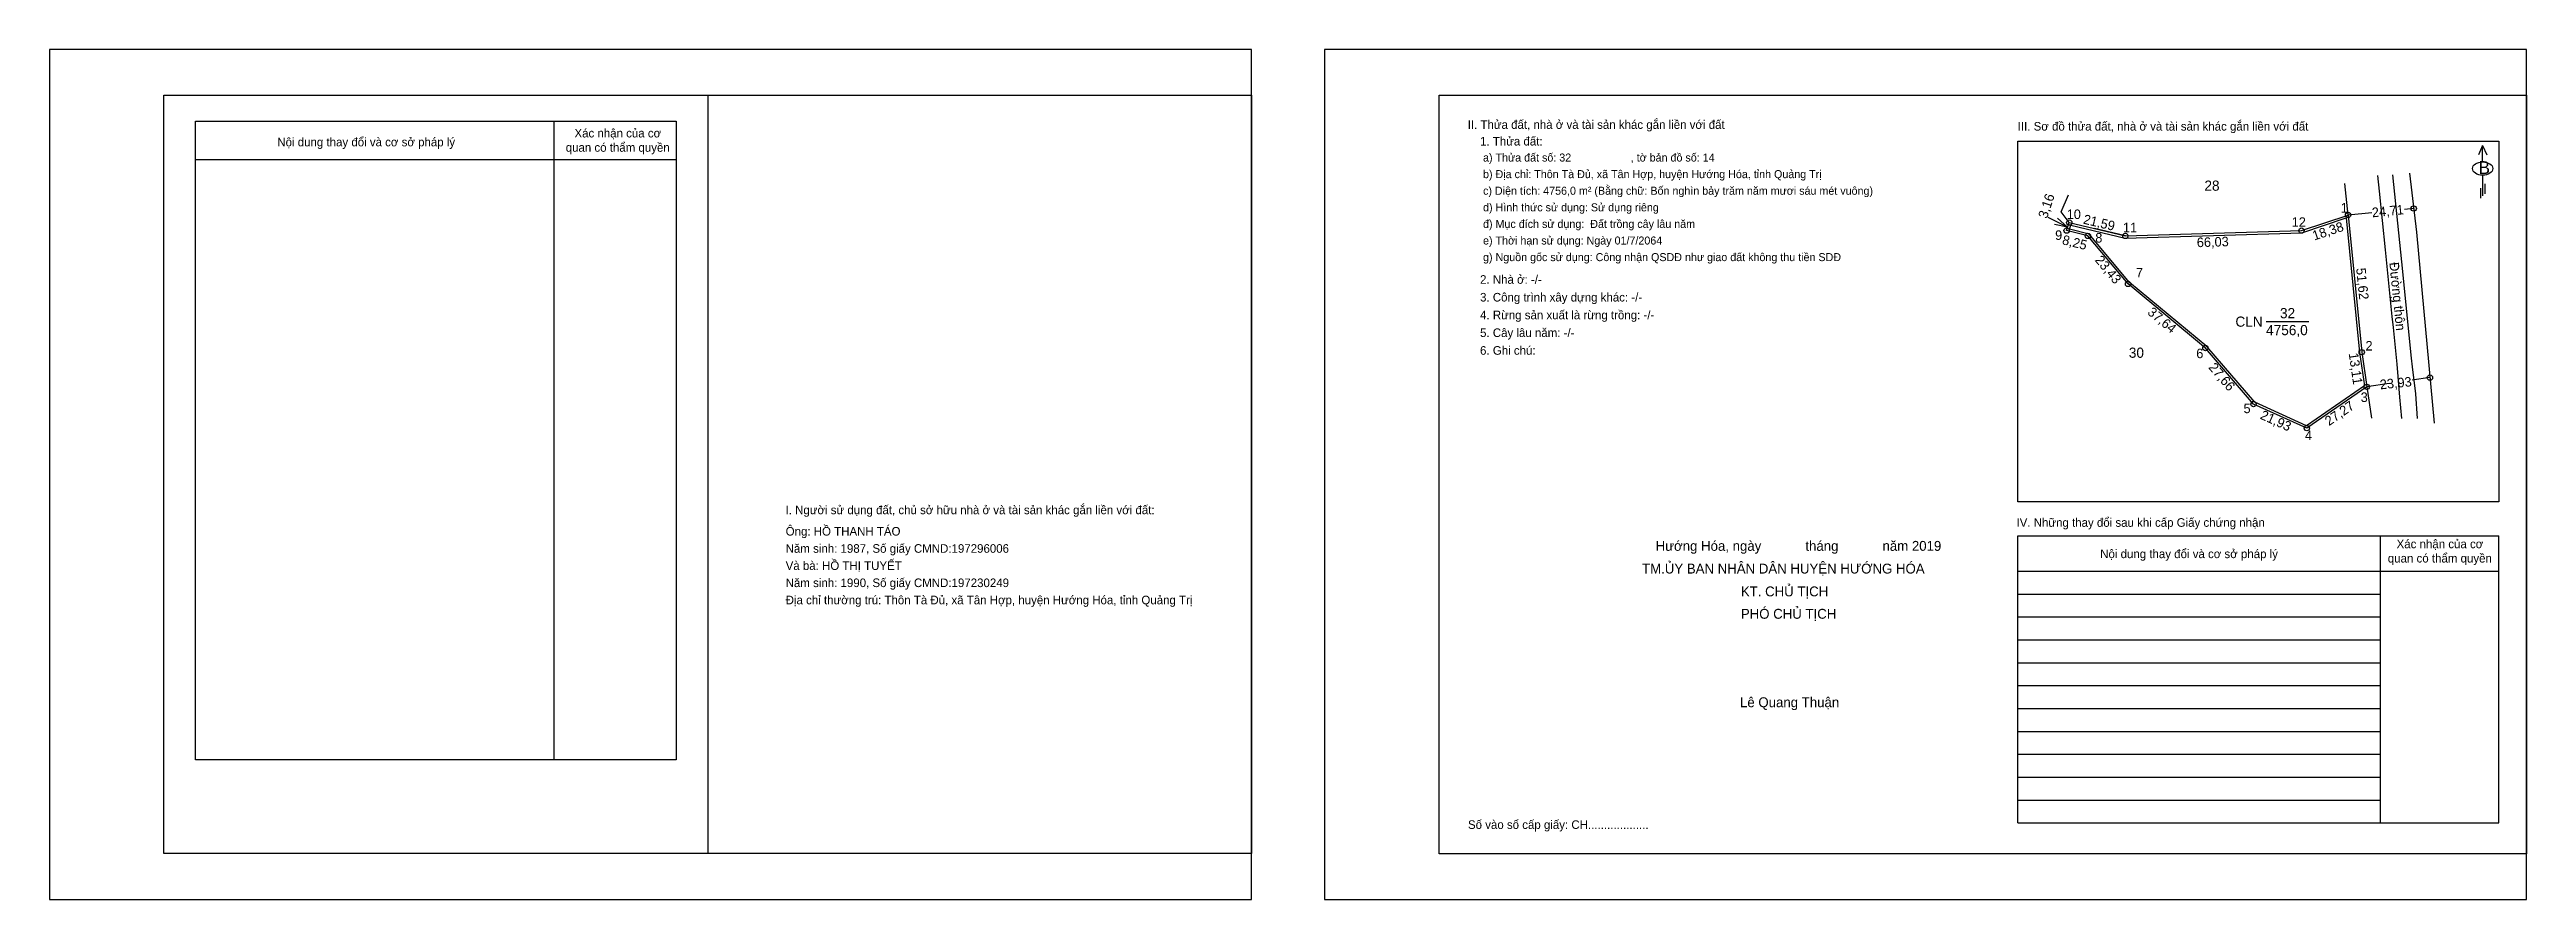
# Model space of a CAD drawing. Extents: x 552427 to 553355, y 1840497 to 1840816.
import ezdxf

# ---------------------------------------------------------------- set-up
doc = ezdxf.new("R2010")
doc.units = 0
for name, color, linetype in [('CanhThua', 7, 'Continuous'), ('ChieuDaiCanhThua', 7, 'Continuous'), ('Khung', 7, 'Continuous'), ('KhungInTrang1', 7, 'Continuous'), ('KhungInTrang2', 7, 'Continuous'), ('Level 2', 7, 'Continuous'), ('Level 22', 7, 'Continuous'), ('Level 23', 7, 'Continuous'), ('Level 35', 7, 'Continuous'), ('MocDinhThua', 7, 'Continuous'), ('NhanDiaChinhThua', 7, 'Continuous'), ('NhanTuCan', 7, 'Continuous'), ('ON', 7, 'Continuous'), ('RauThua', 7, 'Continuous'), ('SoHieuDinhThua', 7, 'Continuous'), ('Template', 7, 'Continuous'), ('ThongTin', 7, 'Continuous')]:
    doc.layers.add(name, color=color, linetype=linetype)

msp = doc.modelspace()

# ---------------------------------------------------------------- linework, layer by layer
at = {"layer": 'CanhThua'}
for p, q in [((553271, 1840748), (553288.44, 1840753.81)), ((553288.44, 1840753.81), (553293.57, 1840702.45)), ((553183, 1840748), (553184, 1840751)), ((553191, 1840746), (553183, 1840748)), ((553184, 1840751), (553205, 1840746)), ((553206, 1840728), (553191, 1840746)), ((553205, 1840746), (553271, 1840748)), ((553235, 1840704), (553206, 1840728)), ((553253, 1840683), (553235, 1840704)), ((553293.57, 1840702.45), (553295.45, 1840689.48)), ((553295.45, 1840689.48), (553273, 1840674)), ((553273, 1840674), (553253, 1840683))]:
    msp.add_line(p, q, dxfattribs=at)
at = {"layer": 'Khung'}
for p, q in [((552947.88, 1840798.68), (553355.28, 1840798.68)), ((552947.88, 1840514.57), (552947.88, 1840798.68)), ((553164.75, 1840646.35), (553164.75, 1840781.55)), ((553164.75, 1840781.55), (553344.87, 1840781.55)), ((553344.87, 1840781.55), (553344.87, 1840646.35)), ((553344.87, 1840646.35), (553164.75, 1840646.35))]:
    msp.add_line(p, q, dxfattribs=at)
msp.add_lwpolyline([(552877.56, 1840514.58), (552470.15, 1840514.58), (552470.15, 1840798.69), (552877.56, 1840798.69)], close=True, dxfattribs=at)
for points in [[(552673.85, 1840798.69), (552673.85, 1840514.58)], [(553355.28, 1840798.68), (553355.28, 1840514.57), (552947.88, 1840514.57)]]:
    msp.add_lwpolyline(points, dxfattribs=at)
at = {"layer": 'KhungInTrang1'}
msp.add_lwpolyline([(552427.27, 1840815.83), (552427.27, 1840497.41), (552877.56, 1840497.41), (552877.56, 1840815.83)], close=True, dxfattribs=at)
at = {"layer": 'KhungInTrang2'}
msp.add_lwpolyline([(552904.99, 1840815.83), (552904.99, 1840497.41), (553355.28, 1840497.41), (553355.28, 1840815.83)], close=True, dxfattribs=at)
at = {"layer": 'Level 2'}
msp.add_lwpolyline([(553294.59, 1840689.86), (553272.92, 1840674.91), (553253.49, 1840683.66), (553235.56, 1840704.57), (553206.57, 1840728.57), (553191.45, 1840746.71), (553184.03, 1840748.57), (553184.53, 1840750.05), (553204.92, 1840745.2), (553271.14, 1840747.2), (553287.74, 1840752.73), (553292.78, 1840702.35)], close=True, dxfattribs=at)
at = {"layer": 'Level 22'}
for points in [[(553299.48, 1840768.62), (553300.14, 1840762.8), (553302.29, 1840740.77), (553304.78, 1840715.84), (553305.37, 1840711.71), (553306.69, 1840697.96), (553307.77, 1840685.58), (553308.44, 1840677.65)], [(553305.09, 1840768.86), (553308.42, 1840736.25), (553312.02, 1840700.25), (553312.4, 1840696.94), (553313.65, 1840686.89), (553314.38, 1840677.64)]]:
    msp.add_lwpolyline(points, dxfattribs=at)
at = {"layer": 'Level 23'}
msp.add_lwpolyline([(553311.43, 1840769.5), (553314.09, 1840747.47), (553320.71, 1840675.86)], dxfattribs=at)
at = {"layer": 'Level 35'}
for p, q in [((553297.38, 1840754.7), (553288.44, 1840753.81)), ((553313.03, 1840756.27), (553309.55, 1840755.92)), ((553183.35, 1840749.34), (553176.07, 1840752.94)), ((553183.35, 1840749.34), (553178.45, 1840750.32)), ((553183.35, 1840749.34), (553179.59, 1840752.64)), ((553303.82, 1840690.69), (553295.45, 1840689.48)), ((553319.13, 1840692.91), (553312.51, 1840691.95))]:
    msp.add_line(p, q, dxfattribs=at)
at = {"layer": 'MocDinhThua'}
for centre in [(553288.44, 1840753.81), (553313.03, 1840756.27), (553183, 1840748), (553184, 1840751), (553191, 1840746), (553205, 1840746), (553271, 1840748), (553206, 1840728), (553235, 1840704), (553293.57, 1840702.45), (553295.45, 1840689.48), (553319.13, 1840692.91), (553253, 1840683), (553273, 1840674)]:
    msp.add_circle(centre, 1, dxfattribs=at)
at = {"layer": 'NhanDiaChinhThua'}
msp.add_line((553257.73, 1840713.9), (553273.76, 1840713.9), dxfattribs=at)
at = {"layer": 'ON'}
for p, q in [((552481.95, 1840789.02), (552662.06, 1840789.02)), ((552481.95, 1840549.71), (552481.95, 1840789.02)), ((552662.06, 1840789.02), (552662.06, 1840549.71)), ((552481.95, 1840774.67), (552662.06, 1840774.67)), ((553164.75, 1840633.66), (553344.87, 1840633.66)), ((553300.43, 1840633.66), (553300.43, 1840526.1)), ((553164.75, 1840620.41), (553344.87, 1840620.41)), ((553164.75, 1840611.84), (553300.43, 1840611.84)), ((553164.75, 1840603.26), (553300.43, 1840603.26)), ((553164.75, 1840594.68), (553300.43, 1840594.68)), ((553164.75, 1840586.11), (553300.43, 1840586.11)), ((553164.75, 1840577.53), (553300.43, 1840577.53)), ((553164.75, 1840568.95), (553300.43, 1840568.95)), ((553164.75, 1840560.37), (553300.43, 1840560.37)), ((553164.75, 1840551.8), (553300.43, 1840551.8)), ((553164.75, 1840543.22), (553300.43, 1840543.22)), ((553164.75, 1840534.64), (553300.43, 1840534.64))]:
    msp.add_line(p, q, dxfattribs=at)
for points in [[(552616.26, 1840789.02), (552616.26, 1840549.71)], [(553164.75, 1840526.1), (553164.75, 1840633.66)], [(553344.87, 1840526.1), (553344.87, 1840633.66)], [(552662.06, 1840549.71), (552481.95, 1840549.71)]]:
    msp.add_lwpolyline(points, dxfattribs=at)
at = {"layer": 'RauThua'}
for p, q in [((553288.44, 1840753.81), (553287.26, 1840765.67)), ((553181, 1840755), (553183.72, 1840761.36)), ((553184, 1840751), (553181, 1840755)), ((553205, 1840746), (553193.41, 1840748.76)), ((553295.45, 1840689.48), (553297.16, 1840677.69))]:
    msp.add_line(p, q, dxfattribs=at)
at = {"layer": 'Template'}
for p, q in [((553338.83, 1840779.82), (553337.27, 1840776.41)), ((553338.83, 1840773.76), (553338.83, 1840779.82)), ((553338.83, 1840779.82), (553340.39, 1840776.41)), ((553338.05, 1840763.94), (553338.05, 1840760.21)), ((553338.86, 1840768.74), (553338.86, 1840761.08)), ((553339.73, 1840765.53), (553339.73, 1840761.8)), ((553164.75, 1840526.1), (553344.87, 1840526.1))]:
    msp.add_line(p, q, dxfattribs=at)
msp.add_ellipse((553338.86, 1840771.24), major_axis=(3.81, 0), ratio=0.655849, dxfattribs=at)

# ---------------------------------------------------------------- texts
at = {"layer": 'ChieuDaiCanhThua'}
for s, rotation, p in [('3,16', 71.56505, (553175.62, 1840752.27)), ('21,59', 346.6075, (553188.95, 1840750.66)), ('24,71', 5.70397, (553297.55, 1840752.96)), ('8,25', 345.96376, (553181.08, 1840742.95)), ('66,03', 1.7357, (553231.82, 1840741.78)), ('18,38', 18.42509, (553275.77, 1840744.26)), ('23,43', 309.80557, (553193.39, 1840736.86)), ('Đường thôn', 275.70397, (553303.9, 1840735.99)), ('51,62', 275.70397, (553291.46, 1840733.86)), ('37,64', 320.38931, (553213.01, 1840716.91)), ('27,66', 310.60129, (553235.94, 1840696.62)), ('13,11', 278.24757, (553288.67, 1840701.95)), ('23,93', 5.70397, (553300.52, 1840688.51)), ('21,93', 335.77225, (553255.21, 1840677.62)), ('27,27', 34.58752, (553281.3, 1840674.71))]:
    msp.add_text(s, height=3.575, rotation=rotation, dxfattribs=at).set_placement(p)
at = {"layer": 'NhanDiaChinhThua'}
for s, p in [('32', (553262.93, 1840715.17)), ('CLN', (553246.24, 1840711.99)), ('4756,0', (553257.73, 1840708.82))]:
    msp.add_text(s, height=3.813, dxfattribs=at).set_placement(p)
at = {"layer": 'NhanTuCan'}
for s, p in [('28', (553234.62, 1840762.93)), ('30', (553206.3, 1840700.35))]:
    msp.add_text(s, height=3.813, dxfattribs=at).set_placement(p)
at = {"layer": 'ON'}
for s, height, p in [('Nội dung thay đổi và cơ sở pháp lý', 3.2163, (552512.61, 1840779.57)), ('quan có thẩm quyền', 3.2163, (552620.66, 1840777.54)), ('Xác nhận của cơ ', 3.2163, (552623.94, 1840782.9)), ('I. Người sử dụng đất, chủ sở hữu nhà ở và tài sản khác gắn liền với đất:', 3.2163, (552703.02, 1840641.74)), ('IV. Những thay đổi sau khi cấp Giấy chứng nhận', 3.2163, (553164.21, 1840637.03)), ('Nội dung thay đổi và cơ sở pháp lý', 3.2163, (553195.57, 1840625.29)), ('quan có thẩm quyền', 3.2163, (553303.34, 1840623.64)), ('Xác nhận của cơ ', 3.2163, (553306.62, 1840629)), ('Lê Quang Thuận', 3.7027, (553060.62, 1840569.45))]:
    msp.add_text(s, height=height, dxfattribs=at).set_placement(p)
at = {"layer": 'SoHieuDinhThua'}
for s, height, p in [('10', 3.575, (553183.02, 1840752.33)), ('1', 3.57, (553285.66, 1840754.74)), ('9', 3.57, (553178.68, 1840744.52)), ('8', 3.57, (553193.74, 1840743.52)), ('11', 3.575, (553204.07, 1840747.36)), ('12', 3.575, (553267.31, 1840749.41)), ('7', 3.57, (553208.96, 1840730.46)), ('6', 3.57, (553231.56, 1840700.2)), ('2', 3.57, (553294.96, 1840703.07)), ('5', 3.57, (553249.27, 1840679.61)), ('3', 3.57, (553293.16, 1840683.79)), ('4', 3.57, (553272.28, 1840669.51))]:
    msp.add_text(s, height=height, dxfattribs=at).set_placement(p)
at = {"layer": 'Template'}
for s, height, p in [('II. Thửa đất, nhà ở và tài sản khác gắn liền với đất', 3.2163, (552958.61, 1840786.11)), ('III. Sơ đồ thửa đất, nhà ở và tài sản khác gắn liền với đất', 3.2163, (553164.66, 1840785.47)), ('B', 4.83, (553337.31, 1840769.19)), ('TM.ỦY BAN NHÂN DÂN HUYỆN HƯỚNG HÓA', 3.7027, (553023.93, 1840619.52)), ('Hướng Hóa, ngày            tháng            năm 2019', 3.7027, (553029.01, 1840628.03)), ('KT. CHỦ TỊCH', 3.7027, (553060.95, 1840610.97)), ('PHÓ CHỦ TỊCH', 3.7027, (553060.95, 1840602.58)), ('Số vào sổ cấp giấy: CH...................', 3.2163, (552958.71, 1840523.84))]:
    msp.add_text(s, height=height, dxfattribs=at).set_placement(p)
at = {"layer": 'ThongTin'}
for s, height, p in [('1. Thửa đất: ', 3.2163, (552963.23, 1840779.88)), (' a) Thửa đất số: 32                    , tờ bản đồ số: 14', 3.0019, (552963.23, 1840773.87)), (' c) Diện tích: 4756,0 m² (Bằng chữ: Bốn nghìn bảy trăm năm mươi sáu mét vuông)', 3.0019, (552963.23, 1840761.43)), (' b) Địa chỉ: Thôn Tà Đủ, xã Tân Hợp, huyện Hướng Hóa, tỉnh Quảng Trị', 3.0019, (552963.23, 1840767.65)), (' d) Hình thức sử dụng: Sử dụng riêng', 3.0019, (552963.23, 1840755.22)), (' đ) Mục đích sử dụng:  Đất trồng cây lâu năm', 3.0019, (552963.23, 1840749)), (' e) Thời hạn sử dụng: Ngày 01/7/2064', 3.0019, (552963.23, 1840742.78)), (' g) Nguồn gốc sử dụng: Công nhận QSDĐ như giao đất không thu tiền SDĐ', 3.0019, (552963.23, 1840736.56)), ('2. Nhà ở: -/-', 3.2163, (552963.23, 1840728.08)), ('4. Rừng sản xuất là rừng trồng: -/-', 3.2163, (552963.23, 1840714.78)), ('3. Công trình xây dựng khác: -/-', 3.2163, (552963.23, 1840721.43)), ('5. Cây lâu năm: -/-', 3.2163, (552963.23, 1840708.13)), ('6. Ghi chú:', 3.2163, (552963.23, 1840701.49)), ('Ông: HỒ THANH TÁO', 3.2163, (552703.07, 1840633.74)), ('Và bà: HỒ THỊ TUYẾT', 3.2163, (552703.07, 1840620.87)), ('Năm sinh: 1987, Số giấy CMND:197296006', 3.2163, (552703.07, 1840627.3)), ('Năm sinh: 1990, Số giấy CMND:197230249', 3.2163, (552703.07, 1840614.44)), ('Địa chỉ thường trú: Thôn Tà Đủ, xã Tân Hợp, huyện Hướng Hóa, tỉnh Quảng Trị', 3.2163, (552703.07, 1840608))]:
    msp.add_text(s, height=height, dxfattribs=at).set_placement(p)

doc.saveas('drawing.dxf')
